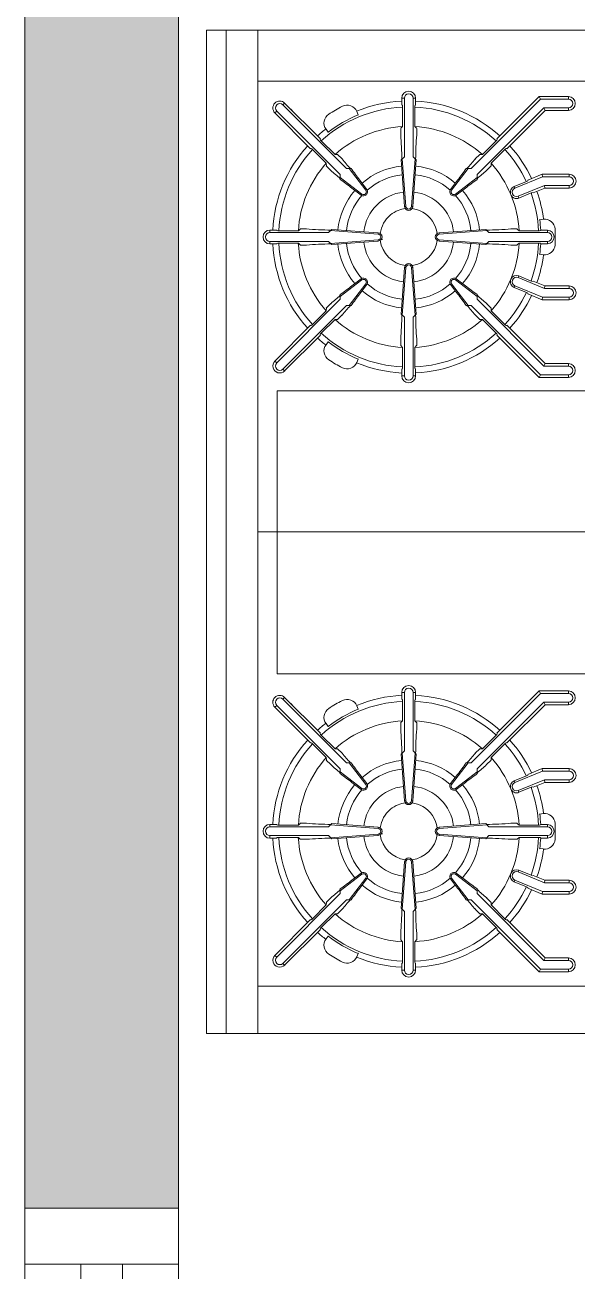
# Model space of a CAD drawing. Header units: inches. Extents: x -28708 to -16583, y 64755 to 66587.
# Drawn here: x -19911.96 to -19892.18, y 66122.48 to 66167.1 of the extents above; entities that cross this region are included whole.
import ezdxf

# ---------------------------------------------------------------- set-up
doc = ezdxf.new("R2010")
doc.units = ezdxf.units.IN
doc.header["$LTSCALE"] = 20
doc.header["$MEASUREMENT"] = 0
for name, pattern in [('Ceter', [20, 6, -3, 2, -3, 6]), ('HIDDEN', [0.375, 0.25, -0.125]), ('Solid', [0])]:
    doc.linetypes.add(name, pattern=pattern)
for name, color, linetype in [('ELEVATION LINES', 8, 'HIDDEN'), ('HATCH', 9, 'Continuous'), ('WALL', 5, 'Continuous'), ('WINDOW', 2, 'Continuous')]:
    doc.layers.add(name, color=color, linetype=linetype)
doc.layers.add('FIXTURES_ INTERIOR', color=1, linetype='Continuous', lineweight=5)
doc.layers.add('SPSHAPE_OUTLINE', color=7, linetype='Continuous', lineweight=0)

# ---------------------------------------------------------------- blocks, each defined once
blk = doc.blocks.new('A$C5BAE7CA6')
at = {"layer": 'WALL', "linetype": 'Continuous', "lineweight": 0}
blk.add_hatch(color=9, dxfattribs=at).paths.add_polyline_path([(0, 464.51), (5.5, 464.51), (5.5, 512.508), (0, 512.508)], flags=0)
at = {"layer": 'FIXTURES_ INTERIOR', "color": 9, "linetype": 'Solid'}
for p, q in [((6.5, 506.693), (33.762, 506.693)), ((6.5, 506.693), (6.5, 470.771)), ((7.212, 470.771), (7.212, 506.693)), ((8.341, 506.693), (8.341, 470.771)), ((31.133, 504.865), (8.341, 504.865)), ((13.499, 504.253), (13.591, 504.253)), ((13.499, 504.004), (13.499, 504.253)), ((13.591, 504.253), (13.591, 502.159)), ((13.995, 504.253), (13.903, 504.253)), ((13.903, 502.159), (13.903, 504.253)), ((13.995, 504.253), (13.995, 504.004)), ((18.464, 504.221), (15.979, 501.736)), ((16.909, 502.797), (18.426, 504.313)), ((18.426, 504.313), (18.464, 504.221)), ((18.426, 504.313), (19.466, 504.313)), ((18.464, 504.221), (19.466, 504.221)), ((19.466, 504.313), (19.466, 504.221)), ((8.953, 503.727), (9.018, 503.792)), ((10.234, 502.446), (8.953, 503.727)), ((9.018, 503.792), (11.294, 501.516)), ((9.304, 504.078), (9.239, 504.013)), ((11.515, 501.736), (9.239, 504.013)), ((9.304, 504.078), (10.585, 502.797)), ((11.936, 503.657), (11.887, 503.774)), ((13.52, 503.998), (13.513, 504.004)), ((13.525, 503.237), (13.525, 503.936)), ((13.969, 503.936), (13.969, 503.237)), ((13.981, 504.004), (13.975, 503.998)), ((16.2, 501.516), (18.593, 503.909)), ((18.631, 503.817), (17.26, 502.446)), ((19.466, 503.909), (18.593, 503.909)), ((18.631, 503.817), (18.593, 503.909)), ((19.466, 503.817), (18.631, 503.817)), ((19.466, 503.817), (19.466, 503.909)), ((11.936, 503.657), (11.945, 503.653)), ((10.788, 503.14), (10.866, 503.039)), ((10.864, 503.029), (10.866, 503.039)), ((13.46, 503.174), (13.46, 502.946)), ((13.467, 503.175), (13.525, 503.237)), ((13.969, 503.237), (14.027, 503.175)), ((14.035, 502.946), (14.035, 503.174)), ((10.253, 502.456), (10.244, 502.456)), ((10.795, 501.922), (10.301, 502.417)), ((10.575, 502.787), (10.575, 502.778)), ((10.614, 502.73), (11.108, 502.236)), ((16.386, 502.236), (16.88, 502.73)), ((17.194, 502.417), (16.699, 501.922)), ((16.92, 502.778), (16.919, 502.787)), ((17.251, 502.456), (17.242, 502.456)), ((11.108, 502.236), (11.194, 502.233)), ((11.361, 502.077), (11.2, 502.238)), ((13.591, 502.159), (13.474, 502.042)), ((13.602, 500.373), (13.474, 502.042)), ((13.517, 502.085), (13.648, 500.376)), ((13.847, 500.376), (13.977, 502.085)), ((13.893, 500.373), (14.02, 502.042)), ((14.02, 502.042), (13.903, 502.159)), ((16.295, 502.238), (16.134, 502.077)), ((16.3, 502.233), (16.386, 502.236)), ((10.793, 501.831), (10.954, 501.67)), ((10.798, 501.837), (10.795, 501.922)), ((11.294, 501.516), (11.294, 501.347)), ((11.684, 501.736), (11.515, 501.736)), ((12.209, 500.962), (11.62, 501.736)), ((15.874, 501.736), (15.285, 500.962)), ((15.979, 501.736), (15.811, 501.736)), ((16.2, 501.516), (16.2, 501.347)), ((16.54, 501.67), (16.701, 501.831)), ((16.699, 501.922), (16.697, 501.837)), ((18.526, 501.532), (18.013, 501.319)), ((18.526, 501.532), (18.544, 501.44)), ((19.493, 501.532), (18.526, 501.532)), ((19.493, 501.532), (19.493, 501.44)), ((11.294, 501.411), (12.069, 500.822)), ((12.246, 500.99), (11.997, 501.316)), ((15.497, 501.316), (15.249, 500.99)), ((15.425, 500.822), (16.2, 501.411)), ((17.961, 501.269), (17.525, 501.089)), ((17.525, 501.089), (17.55, 501.028)), ((18.544, 501.44), (17.55, 501.028)), ((17.67, 500.74), (18.607, 501.128)), ((18.019, 501.306), (18.015, 501.298)), ((19.493, 501.44), (18.544, 501.44)), ((18.607, 501.128), (19.493, 501.128)), ((18.625, 501.036), (18.607, 501.128)), ((19.493, 501.036), (19.493, 501.128)), ((19.723, 501.192), (19.725, 501.192)), ((11.715, 501.034), (12.041, 500.785)), ((12.069, 500.822), (12.041, 500.785)), ((12.209, 500.962), (12.246, 500.99)), ((15.285, 500.962), (15.249, 500.99)), ((15.425, 500.822), (15.453, 500.785)), ((15.453, 500.785), (15.779, 501.034)), ((17.695, 500.679), (17.67, 500.74)), ((17.695, 500.679), (18.13, 500.859)), ((18.19, 500.878), (18.198, 500.874)), ((18.203, 500.861), (18.625, 501.036)), ((18.625, 501.036), (19.493, 501.036)), ((13.648, 500.376), (13.602, 500.373)), ((13.847, 500.376), (13.893, 500.373)), ((18.432, 499.908), (18.44, 499.902)), ((18.566, 499.918), (18.44, 499.902)), ((8.778, 499.532), (8.778, 499.44)), ((8.778, 499.532), (9.027, 499.532)), ((10.872, 499.44), (8.778, 499.44)), ((9.027, 499.518), (9.033, 499.511)), ((9.095, 499.505), (9.794, 499.505)), ((9.794, 499.505), (9.856, 499.564)), ((10.085, 499.571), (9.857, 499.571)), ((10.989, 499.557), (10.872, 499.44)), ((12.655, 499.383), (10.946, 499.514)), ((12.658, 499.429), (10.989, 499.557)), ((12.655, 499.383), (12.658, 499.429)), ((14.836, 499.429), (16.505, 499.557)), ((14.839, 499.383), (14.836, 499.429)), ((16.548, 499.514), (14.839, 499.383)), ((16.622, 499.44), (16.505, 499.557)), ((18.716, 499.44), (16.622, 499.44)), ((17.637, 499.571), (17.41, 499.571)), ((17.638, 499.564), (17.7, 499.505)), ((17.7, 499.505), (18.4, 499.505)), ((18.461, 499.511), (18.475, 499.525)), ((18.475, 499.525), (18.716, 499.525)), ((18.716, 499.525), (18.716, 499.44)), ((8.778, 499.128), (10.872, 499.128)), ((8.778, 499.036), (8.778, 499.128)), ((9.027, 499.036), (8.778, 499.036)), ((9.033, 499.056), (9.027, 499.05)), ((9.794, 499.062), (9.095, 499.062)), ((9.856, 499.004), (9.794, 499.062)), ((9.857, 498.996), (10.085, 498.996)), ((10.872, 499.128), (10.989, 499.011)), ((10.946, 499.054), (12.655, 499.184)), ((12.658, 499.138), (10.989, 499.011)), ((12.655, 499.184), (12.658, 499.138)), ((14.839, 499.184), (14.836, 499.138)), ((14.836, 499.138), (16.505, 499.011)), ((14.839, 499.184), (16.548, 499.054)), ((16.622, 499.128), (16.505, 499.011)), ((16.622, 499.128), (18.716, 499.128)), ((17.41, 498.996), (17.637, 498.996)), ((17.7, 499.062), (17.638, 499.004)), ((18.4, 499.062), (17.7, 499.062)), ((18.475, 499.042), (18.461, 499.056)), ((18.716, 499.042), (18.475, 499.042)), ((18.716, 499.042), (18.716, 499.128)), ((18.44, 498.666), (18.432, 498.66)), ((18.44, 498.666), (18.566, 498.649)), ((13.602, 498.195), (13.474, 496.526)), ((13.648, 498.191), (13.517, 496.483)), ((13.648, 498.191), (13.602, 498.195)), ((13.847, 498.191), (13.893, 498.195)), ((13.977, 496.483), (13.847, 498.191)), ((14.02, 496.526), (13.893, 498.195)), ((12.069, 497.746), (11.294, 497.156)), ((11.62, 496.831), (12.209, 497.606)), ((12.041, 497.782), (11.715, 497.534)), ((11.997, 497.252), (12.246, 497.578)), ((12.069, 497.746), (12.041, 497.782)), ((12.209, 497.606), (12.246, 497.578)), ((15.285, 497.606), (15.249, 497.578)), ((15.249, 497.578), (15.497, 497.252)), ((15.285, 497.606), (15.874, 496.831)), ((15.425, 497.746), (15.453, 497.782)), ((16.2, 497.156), (15.425, 497.746)), ((15.779, 497.534), (15.453, 497.782)), ((17.525, 497.479), (17.55, 497.539)), ((17.961, 497.299), (17.525, 497.479)), ((18.544, 497.128), (17.55, 497.539)), ((17.695, 497.889), (17.67, 497.828)), ((17.67, 497.828), (18.607, 497.44)), ((17.695, 497.889), (18.13, 497.708)), ((18.19, 497.69), (18.198, 497.694)), ((18.203, 497.707), (18.625, 497.532)), ((18.625, 497.532), (18.607, 497.44)), ((18.625, 497.532), (19.493, 497.532)), ((19.493, 497.532), (19.493, 497.44)), ((11.294, 497.052), (9.018, 494.776)), ((11.294, 497.22), (11.294, 497.052)), ((16.2, 497.052), (16.2, 497.22)), ((18.593, 494.659), (16.2, 497.052)), ((18.526, 497.036), (18.013, 497.248)), ((18.019, 497.261), (18.015, 497.27)), ((18.526, 497.036), (18.544, 497.128)), ((19.493, 497.036), (18.526, 497.036)), ((19.493, 497.128), (18.544, 497.128)), ((18.607, 497.44), (19.493, 497.44)), ((19.493, 497.036), (19.493, 497.128)), ((9.239, 494.555), (11.515, 496.831)), ((10.795, 496.645), (10.301, 496.151)), ((10.954, 496.897), (10.793, 496.736)), ((10.795, 496.645), (10.798, 496.73)), ((11.515, 496.831), (11.684, 496.831)), ((15.979, 496.831), (15.811, 496.831)), ((15.979, 496.831), (18.464, 494.347)), ((16.701, 496.736), (16.54, 496.897)), ((16.697, 496.73), (16.699, 496.645)), ((17.194, 496.151), (16.699, 496.645)), ((10.614, 495.837), (11.108, 496.332)), ((11.194, 496.334), (11.108, 496.332)), ((11.2, 496.33), (11.361, 496.491)), ((13.474, 496.526), (13.591, 496.409)), ((13.591, 496.409), (13.591, 494.315)), ((13.903, 496.409), (14.02, 496.526)), ((13.903, 494.315), (13.903, 496.409)), ((16.134, 496.491), (16.295, 496.33)), ((16.386, 496.332), (16.3, 496.334)), ((16.386, 496.332), (16.88, 495.837)), ((10.234, 496.121), (8.953, 494.841)), ((9.304, 494.49), (10.585, 495.771)), ((10.253, 496.111), (10.244, 496.112)), ((10.575, 495.78), (10.575, 495.789)), ((16.909, 495.771), (18.426, 494.255)), ((16.92, 495.789), (16.919, 495.78)), ((17.251, 496.112), (17.242, 496.111)), ((18.631, 494.751), (17.26, 496.121)), ((10.866, 495.528), (10.788, 495.428)), ((10.866, 495.528), (10.864, 495.539)), ((13.46, 495.621), (13.46, 495.394)), ((13.525, 495.331), (13.467, 495.393)), ((13.525, 494.631), (13.525, 495.331)), ((14.027, 495.393), (13.969, 495.331)), ((13.969, 495.331), (13.969, 494.631)), ((14.035, 495.394), (14.035, 495.621)), ((8.953, 494.841), (9.018, 494.776)), ((11.887, 494.793), (11.936, 494.911)), ((11.945, 494.914), (11.936, 494.911)), ((9.304, 494.49), (9.239, 494.555)), ((13.499, 494.315), (13.499, 494.564)), ((13.513, 494.563), (13.52, 494.569)), ((13.975, 494.569), (13.981, 494.563)), ((13.995, 494.564), (13.995, 494.315)), ((18.631, 494.751), (18.593, 494.659)), ((19.466, 494.659), (18.593, 494.659)), ((19.466, 494.751), (18.631, 494.751)), ((19.466, 494.751), (19.466, 494.659)), ((13.499, 494.315), (13.591, 494.315)), ((13.995, 494.315), (13.903, 494.315)), ((18.426, 494.255), (18.464, 494.347)), ((18.426, 494.255), (19.466, 494.255)), ((18.464, 494.347), (19.466, 494.347)), ((19.466, 494.255), (19.466, 494.347)), ((9.032, 493.772), (9.032, 483.639)), ((31.354, 493.772), (9.032, 493.772)), ((9.032, 483.639), (31.354, 483.639)), ((9.304, 482.8), (9.239, 482.735)), ((9.304, 482.8), (10.585, 481.519)), ((13.499, 482.975), (13.591, 482.975)), ((13.499, 482.726), (13.499, 482.975)), ((13.591, 482.975), (13.591, 480.881)), ((13.995, 482.975), (13.903, 482.975)), ((13.903, 480.881), (13.903, 482.975)), ((13.995, 482.975), (13.995, 482.726)), ((18.464, 482.943), (15.979, 480.458)), ((16.909, 481.519), (18.426, 483.035)), ((18.426, 483.035), (18.464, 482.943)), ((18.426, 483.035), (19.466, 483.035)), ((18.464, 482.943), (19.466, 482.943)), ((19.466, 483.035), (19.466, 482.943)), ((8.953, 482.449), (9.018, 482.514)), ((10.234, 481.168), (8.953, 482.449)), ((9.018, 482.514), (11.294, 480.238)), ((11.515, 480.458), (9.239, 482.735)), ((11.936, 482.379), (11.887, 482.497)), ((11.936, 482.379), (11.945, 482.375)), ((13.52, 482.72), (13.513, 482.726)), ((13.525, 481.959), (13.525, 482.658)), ((13.969, 482.658), (13.969, 481.959)), ((13.981, 482.726), (13.975, 482.72)), ((16.2, 480.238), (18.593, 482.631)), ((18.631, 482.539), (17.26, 481.168)), ((19.466, 482.631), (18.593, 482.631)), ((18.631, 482.539), (18.593, 482.631)), ((19.466, 482.539), (18.631, 482.539)), ((19.466, 482.539), (19.466, 482.631)), ((10.788, 481.862), (10.866, 481.761)), ((13.46, 481.896), (13.46, 481.669)), ((13.467, 481.897), (13.525, 481.959)), ((13.969, 481.959), (14.027, 481.897)), ((14.035, 481.669), (14.035, 481.896)), ((10.575, 481.509), (10.575, 481.5)), ((10.614, 481.452), (11.108, 480.958)), ((10.864, 481.751), (10.866, 481.761)), ((16.386, 480.958), (16.88, 481.452)), ((16.92, 481.5), (16.919, 481.509)), ((10.253, 481.178), (10.244, 481.178)), ((10.795, 480.645), (10.301, 481.139)), ((17.194, 481.139), (16.699, 480.645)), ((17.251, 481.178), (17.242, 481.178)), ((10.793, 480.553), (10.954, 480.393)), ((10.798, 480.559), (10.795, 480.645)), ((11.108, 480.958), (11.194, 480.955)), ((11.361, 480.799), (11.2, 480.96)), ((13.591, 480.881), (13.474, 480.764)), ((13.602, 479.095), (13.474, 480.764)), ((13.517, 480.807), (13.648, 479.098)), ((13.847, 479.098), (13.977, 480.807)), ((13.893, 479.095), (14.02, 480.764)), ((14.02, 480.764), (13.903, 480.881)), ((16.295, 480.96), (16.134, 480.799)), ((16.3, 480.955), (16.386, 480.958)), ((16.54, 480.393), (16.701, 480.553)), ((16.699, 480.645), (16.697, 480.559)), ((11.294, 480.238), (11.294, 480.069)), ((11.294, 480.133), (12.069, 479.544)), ((11.684, 480.458), (11.515, 480.458)), ((12.209, 479.684), (11.62, 480.458)), ((15.874, 480.458), (15.285, 479.684)), ((15.425, 479.544), (16.2, 480.133)), ((15.979, 480.458), (15.811, 480.458)), ((16.2, 480.238), (16.2, 480.069)), ((18.544, 480.162), (17.55, 479.75)), ((18.526, 480.254), (18.013, 480.041)), ((18.526, 480.254), (18.544, 480.162)), ((19.493, 480.254), (18.526, 480.254)), ((19.493, 480.162), (18.544, 480.162)), ((19.493, 480.254), (19.493, 480.162)), ((11.715, 479.756), (12.041, 479.507)), ((12.246, 479.712), (11.997, 480.038)), ((12.209, 479.684), (12.246, 479.712)), ((15.497, 480.038), (15.249, 479.712)), ((15.285, 479.684), (15.249, 479.712)), ((15.453, 479.507), (15.779, 479.756)), ((17.961, 479.991), (17.525, 479.811)), ((17.525, 479.811), (17.55, 479.75)), ((17.67, 479.462), (18.607, 479.85)), ((18.019, 480.029), (18.015, 480.02)), ((18.203, 479.583), (18.625, 479.758)), ((18.607, 479.85), (19.493, 479.85)), ((18.625, 479.758), (18.607, 479.85)), ((18.625, 479.758), (19.493, 479.758)), ((19.493, 479.758), (19.493, 479.85)), ((19.723, 479.914), (19.725, 479.914)), ((12.069, 479.544), (12.041, 479.507)), ((15.425, 479.544), (15.453, 479.507)), ((17.695, 479.401), (17.67, 479.462)), ((17.695, 479.401), (18.13, 479.582)), ((18.19, 479.6), (18.198, 479.596)), ((13.648, 479.098), (13.602, 479.095)), ((13.847, 479.098), (13.893, 479.095)), ((10.085, 478.293), (9.857, 478.293)), ((17.637, 478.293), (17.41, 478.293)), ((18.432, 478.63), (18.44, 478.624)), ((18.566, 478.64), (18.44, 478.624)), ((8.778, 478.254), (8.778, 478.162)), ((8.778, 478.254), (9.027, 478.254)), ((10.872, 478.162), (8.778, 478.162)), ((8.778, 477.85), (10.872, 477.85)), ((8.778, 477.758), (8.778, 477.85)), ((9.027, 478.24), (9.033, 478.234)), ((9.095, 478.228), (9.794, 478.228)), ((9.794, 478.228), (9.856, 478.286)), ((10.989, 478.279), (10.872, 478.162)), ((10.872, 477.85), (10.989, 477.733)), ((12.655, 478.106), (10.946, 478.236)), ((10.946, 477.776), (12.655, 477.906)), ((12.658, 478.151), (10.989, 478.279)), ((12.658, 477.861), (10.989, 477.733)), ((12.655, 478.106), (12.658, 478.151)), ((12.655, 477.906), (12.658, 477.861)), ((14.836, 478.151), (16.505, 478.279)), ((14.839, 478.106), (14.836, 478.151)), ((14.839, 477.906), (14.836, 477.861)), ((14.836, 477.861), (16.505, 477.733)), ((16.548, 478.236), (14.839, 478.106)), ((14.839, 477.906), (16.548, 477.776)), ((16.622, 478.162), (16.505, 478.279)), ((16.622, 477.85), (16.505, 477.733)), ((18.716, 478.162), (16.622, 478.162)), ((16.622, 477.85), (18.716, 477.85)), ((17.638, 478.286), (17.7, 478.228)), ((17.7, 478.228), (18.4, 478.228)), ((18.461, 478.234), (18.475, 478.247)), ((18.475, 478.247), (18.716, 478.247)), ((18.716, 478.247), (18.716, 478.162)), ((18.716, 477.765), (18.716, 477.85)), ((9.027, 477.758), (8.778, 477.758)), ((9.033, 477.778), (9.027, 477.772)), ((9.794, 477.784), (9.095, 477.784)), ((9.856, 477.726), (9.794, 477.784)), ((9.857, 477.719), (10.085, 477.719)), ((17.41, 477.719), (17.637, 477.719)), ((17.7, 477.784), (17.638, 477.726)), ((18.4, 477.784), (17.7, 477.784)), ((18.475, 477.765), (18.461, 477.778)), ((18.716, 477.765), (18.475, 477.765)), ((18.44, 477.388), (18.432, 477.382)), ((18.44, 477.388), (18.566, 477.372)), ((12.041, 476.505), (11.715, 476.256)), ((12.069, 476.468), (12.041, 476.505)), ((13.602, 476.917), (13.474, 475.248)), ((13.648, 476.913), (13.517, 475.205)), ((13.648, 476.913), (13.602, 476.917)), ((13.847, 476.913), (13.893, 476.917)), ((13.977, 475.205), (13.847, 476.913)), ((14.02, 475.248), (13.893, 476.917)), ((15.425, 476.468), (15.453, 476.505)), ((15.779, 476.256), (15.453, 476.505)), ((17.695, 476.611), (17.67, 476.55)), ((17.67, 476.55), (18.607, 476.162)), ((17.695, 476.611), (18.13, 476.43)), ((12.069, 476.468), (11.294, 475.879)), ((11.62, 475.553), (12.209, 476.328)), ((11.997, 475.974), (12.246, 476.3)), ((12.209, 476.328), (12.246, 476.3)), ((15.285, 476.328), (15.249, 476.3)), ((15.249, 476.3), (15.497, 475.974)), ((15.285, 476.328), (15.874, 475.553)), ((16.2, 475.879), (15.425, 476.468)), ((17.525, 476.201), (17.55, 476.262)), ((17.961, 476.021), (17.525, 476.201)), ((18.544, 475.85), (17.55, 476.262)), ((18.19, 476.412), (18.198, 476.416)), ((18.203, 476.429), (18.625, 476.254)), ((18.625, 476.254), (18.607, 476.162)), ((18.607, 476.162), (19.493, 476.162)), ((18.625, 476.254), (19.493, 476.254)), ((19.493, 476.254), (19.493, 476.162)), ((11.294, 475.774), (9.018, 473.498)), ((10.954, 475.619), (10.793, 475.458)), ((11.294, 475.943), (11.294, 475.774)), ((16.2, 475.774), (16.2, 475.943)), ((18.593, 473.381), (16.2, 475.774)), ((16.701, 475.458), (16.54, 475.619)), ((18.526, 475.758), (18.013, 475.971)), ((18.019, 475.983), (18.015, 475.992)), ((18.526, 475.758), (18.544, 475.85)), ((19.493, 475.758), (18.526, 475.758)), ((19.493, 475.85), (18.544, 475.85)), ((19.493, 475.758), (19.493, 475.85)), ((9.239, 473.277), (11.515, 475.553)), ((10.795, 475.367), (10.301, 474.873)), ((10.795, 475.367), (10.798, 475.453)), ((11.2, 475.052), (11.361, 475.213)), ((11.515, 475.553), (11.684, 475.553)), ((13.474, 475.248), (13.591, 475.131)), ((13.903, 475.131), (14.02, 475.248)), ((15.979, 475.553), (15.811, 475.553)), ((15.979, 475.553), (18.464, 473.069)), ((16.134, 475.213), (16.295, 475.052)), ((16.697, 475.453), (16.699, 475.367)), ((17.194, 474.873), (16.699, 475.367)), ((10.234, 474.844), (8.953, 473.563)), ((10.253, 474.833), (10.244, 474.834)), ((10.614, 474.56), (11.108, 475.054)), ((11.194, 475.056), (11.108, 475.054)), ((13.591, 475.131), (13.591, 473.037)), ((13.903, 473.037), (13.903, 475.131)), ((16.386, 475.054), (16.3, 475.056)), ((16.386, 475.054), (16.88, 474.56)), ((17.251, 474.834), (17.242, 474.833)), ((18.631, 473.473), (17.26, 474.844)), ((9.304, 473.212), (10.585, 474.493)), ((10.575, 474.503), (10.575, 474.512)), ((13.46, 474.343), (13.46, 474.116)), ((14.035, 474.116), (14.035, 474.343)), ((16.909, 474.493), (18.426, 472.977)), ((16.92, 474.512), (16.919, 474.503)), ((10.866, 474.251), (10.788, 474.15)), ((10.866, 474.251), (10.864, 474.261)), ((13.525, 474.053), (13.467, 474.115)), ((13.525, 473.354), (13.525, 474.053)), ((14.027, 474.115), (13.969, 474.053)), ((13.969, 474.053), (13.969, 473.354)), ((8.953, 473.563), (9.018, 473.498)), ((11.887, 473.515), (11.936, 473.633)), ((11.945, 473.637), (11.936, 473.633)), ((18.631, 473.473), (18.593, 473.381)), ((19.466, 473.473), (18.631, 473.473)), ((19.466, 473.473), (19.466, 473.381)), ((9.304, 473.212), (9.239, 473.277)), ((13.499, 473.037), (13.499, 473.286)), ((13.499, 473.037), (13.591, 473.037)), ((13.513, 473.286), (13.52, 473.292)), ((13.995, 473.037), (13.903, 473.037)), ((13.975, 473.292), (13.981, 473.286)), ((13.995, 473.286), (13.995, 473.037)), ((18.426, 472.977), (18.464, 473.069)), ((18.426, 472.977), (19.466, 472.977)), ((18.464, 473.069), (19.466, 473.069)), ((19.466, 473.381), (18.593, 473.381)), ((19.466, 472.977), (19.466, 473.069)), ((8.341, 472.459), (31.133, 472.459)), ((6.5, 470.771), (31.133, 470.771))]:
    blk.add_line(p, q, dxfattribs=at)
for centre, radius, start, end in [((13.747, 504.253), 0.248, 0, 180), ((13.747, 504.253), 0.156, 0, 180), ((19.466, 504.065), 0.248, 270, 90), ((19.466, 504.065), 0.156, 270, 90), ((9.129, 503.902), 0.248, 45, 225), ((9.129, 503.902), 0.156, 45, 225), ((9.366, 503.653), 0.259, 37.9706, 52.1059), ((13.749, 499.28), 4.661, 92.7475, 132.2592), ((13.832, 499.134), 5.422, 117, 122.9804), ((11.541, 503.631), 0.375, 22.4926, 116.9181), ((13.75, 499.271), 4.887, 92.9437, 112.4812), ((13.403, 503.958), 0.125, 349.8873, 18.7566), ((14.251, 503.943), 0.282, 168.6803, 181.3497), ((13.746, 499.28), 4.661, 47.743, 87.2556), ((13.747, 499.283), 4.875, 47.9171, 87.081), ((18.129, 503.653), 0.259, 127.9371, 142.0629), ((9.378, 503.665), 0.259, 217.8941, 232.0294), ((11.087, 503.368), 0.375, 123.1592, 217.4106), ((13.77, 499.244), 4.779, 112.5722, 127.4287), ((18.137, 503.645), 0.23, 307.0416, 322.9584), ((13.724, 499.311), 4.839, 127.4718, 132.0942), ((13.748, 499.282), 3.961, 93.2227, 131.7846), ((2.548, 502.033), 10.951, 0.1777, 4.7873), ((13.746, 499.282), 3.961, 48.2154, 86.7773), ((24.947, 502.029), 10.951, 175.1975, 179.8069), ((13.748, 499.283), 4.876, 137.9167, 177.0784), ((13.751, 499.282), 4.661, 137.7408, 177.2525), ((10.193, 502.339), 0.133, 35.8329, 61.9213), ((10.784, 502.914), 0.25, 212.8469, 227.2301), ((16.806, 502.835), 0.129, 305.1807, 333.6312), ((17.423, 502.192), 0.321, 124.6285, 135.6214), ((13.748, 499.284), 4.657, 25.2313, 42.278), ((13.744, 499.281), 4.88, 25.4292, 42.0813), ((17.119, 506.85), 7.48, 219.6572, 223.1351), ((9.45, 507.666), 8.713, 317.115, 320.0985), ((13.749, 499.283), 3.961, 138.2154, 176.7773), ((4.232, 493.694), 10.431, 47.3889, 49.8779), ((34.256, 518.249), 27.968, 216.1873, 217.2622), ((13.747, 499.285), 2.549, 95.7508, 130.9174), ((13.749, 499.281), 2.243, 95.9827, 131.4863), ((13.746, 499.281), 2.243, 48.5137, 84.0173), ((13.746, 499.28), 2.554, 49.1251, 84.2169), ((-3.025, 515.462), 23.307, 322.6303, 323.9201), ((21.669, 495.507), 8.018, 129.7698, 133.0066), ((13.756, 499.289), 3.95, 22.4815, 41.8182), ((19.493, 501.284), 0.248, 270, 90), ((-5.218, 478.775), 27.968, 52.7378, 53.8127), ((36.885, 473.198), 34.933, 126.3107, 127.1709), ((17.61, 500.884), 0.222, 112.4977, 202.4977), ((17.931, 501.397), 0.132, 283.1792, 311.2867), ((19.493, 501.284), 0.156, 270, 90), ((13.751, 499.282), 2.554, 139.1209, 174.2114), ((13.75, 499.282), 2.243, 138.5137, 174.0173), ((12.13, 500.901), 0.146, 232.6082, 37.3918), ((12.13, 500.901), 0.1, 232.5946, 37.5171), ((13.748, 499.283), 1.618, 96.575, 173.4164), ((13.747, 499.283), 1.618, 6.5836, 83.425), ((15.365, 500.901), 0.146, 142.879, 307.2379), ((15.365, 500.901), 0.0999, 142.5946, 307.3789), ((13.749, 499.285), 2.238, 5.9394, 41.5273), ((13.749, 499.284), 2.548, 5.753, 40.9278), ((17.61, 500.884), 0.222, 202.3801, 292.4632), ((13.739, 499.282), 3.968, 3.2352, 22.4857), ((17.61, 500.884), 0.156, 112.4391, 292.4391), ((18.25, 500.584), 0.3, 102.167, 113.5379), ((13.747, 499.284), 4.657, 2.7226, 19.7677), ((13.742, 499.282), 4.88, 7.5063, 19.5806), ((13.753, 499.273), 1.036, 111.7332, 129.41), ((13.757, 499.249), 1.059, 97.0045, 111.4159), ((13.747, 500.384), 0.146, 184.3542, 355.6458), ((13.747, 500.384), 0.0999, 184.3771, 355.6229), ((13.746, 499.279), 1.029, 60.6445, 83.2405), ((13.747, 499.283), 1.024, 6.7356, 60.583), ((13.749, 499.283), 1.026, 129.5804, 173.238), ((13.941, 499.3), 4.54, 2.8429, 7.6158), ((18.615, 499.546), 0.375, 3.0859, 97.54), ((8.778, 499.284), 0.248, 90, 270), ((8.778, 499.284), 0.156, 90, 270), ((9.09, 499.813), 0.307, 258.6901, 270.8257), ((10.995, 510.427), 10.895, 265.1559, 269.8408), ((12.647, 499.284), 0.0999, 274.3771, 85.6229), ((12.647, 499.284), 0.146, 274.3542, 85.6458), ((12.802, 499.278), 0.0748, 90.1885, 108.7923), ((14.847, 499.284), 0.146, 94.3542, 265.6458), ((14.847, 499.284), 0.0999, 94.3771, 265.6229), ((16.499, 510.427), 10.895, 270.1592, 274.8441), ((18.421, 499.636), 0.132, 260.678, 289.5821), ((18.716, 499.284), 0.241, 270, 90), ((18.716, 499.284), 0.156, 270, 90), ((13.749, 499.284), 5.248, 356.9118, 3.0909), ((13.748, 499.284), 4.876, 182.9187, 222.0811), ((9.074, 498.932), 0.132, 80.7833, 109.6825), ((13.751, 499.285), 4.661, 182.7444, 222.257), ((13.749, 499.285), 3.962, 183.2187, 221.7798), ((11.037, 487.271), 11.764, 90.3511, 94.6731), ((13.751, 499.285), 2.553, 185.7848, 220.8816), ((13.75, 499.285), 2.243, 185.9827, 221.4863), ((13.747, 499.283), 1.617, 186.5433, 263.3594), ((13.747, 499.284), 1.024, 186.6946, 263.2765), ((12.801, 499.267), 0.0714, 243.0807, 271.7837), ((13.747, 499.284), 1.024, 276.7356, 353.2781), ((13.747, 499.284), 1.617, 276.552, 353.4394), ((13.749, 499.283), 2.238, 318.4727, 354.0606), ((13.748, 499.283), 2.549, 319.0831, 354.2542), ((16.487, 487.955), 11.08, 85.1949, 89.7773), ((13.739, 499.286), 3.968, 337.5176, 356.7683), ((13.726, 499.288), 4.679, 340.272, 357.236), ((18.404, 498.753), 0.31, 78.7705, 90.8653), ((13.941, 499.268), 4.54, 352.3842, 357.1571), ((18.615, 499.021), 0.375, 262.46, 356.8786), ((13.742, 499.285), 4.88, 340.4194, 352.4937), ((13.747, 498.184), 0.146, 4.3542, 175.6458), ((13.747, 498.184), 0.0999, 4.5177, 175.7636), ((-5.212, 519.771), 27.947, 306.2034, 307.2786), ((12.13, 497.666), 0.146, 322.8206, 127.198), ((12.13, 497.666), 0.1, 322.5089, 127.3199), ((13.746, 499.282), 2.238, 228.4727, 264.0606), ((13.748, 499.282), 2.238, 275.9394, 311.5273), ((15.365, 497.666), 0.146, 53.0914, 217.0439), ((15.365, 497.666), 0.0999, 52.9044, 217.0956), ((32.713, 519.792), 27.968, 232.7371, 233.812), ((13.756, 499.279), 3.95, 318.1845, 337.5218), ((17.61, 497.683), 0.221, 157.4193, 247.4536), ((17.61, 497.684), 0.222, 67.5023, 157.5023), ((17.61, 497.684), 0.156, 67.4774, 247.4774), ((18.198, 497.816), 0.127, 237.6899, 261.3379), ((19.493, 497.284), 0.248, 270, 90), ((6.204, 502.63), 7.446, 309.6458, 313.1318), ((39.86, 476.137), 34.959, 142.8453, 143.7052), ((13.747, 499.283), 2.549, 229.0789, 264.2487), ((13.748, 499.282), 2.548, 275.753, 310.9278), ((-6.761, 480.318), 27.968, 36.188, 37.2629), ((22.633, 504.154), 9.475, 227.2416, 229.9807), ((13.767, 499.271), 4.635, 317.6811, 334.8091), ((13.782, 499.261), 4.834, 317.8411, 334.652), ((17.856, 497.028), 0.29, 56.4042, 68.8928), ((19.493, 497.284), 0.156, 270, 90), ((19.351, 489.749), 10.455, 137.3626, 139.8488), ((10.376, 491.717), 7.48, 39.6572, 43.1351), ((10.123, 496.314), 0.241, 302.8127, 317.486), ((13.746, 499.281), 3.957, 228.1913, 266.7986), ((2.548, 496.541), 10.951, 355.1808, 359.7902), ((13.747, 499.286), 3.961, 273.2118, 311.7745), ((25.259, 496.549), 11.263, 180.2416, 184.723), ((17.302, 496.229), 0.133, 215.747, 241.8714), ((10.695, 495.726), 0.137, 126.1104, 152.7004), ((13.747, 499.283), 4.657, 227.7218, 267.2712), ((13.747, 499.283), 4.657, 272.7257, 312.2759), ((16.682, 495.63), 0.286, 33.7857, 46.3581), ((13.93, 499.504), 5.161, 228.0493, 232.3833), ((11.087, 495.199), 0.375, 142.5596, 236.8203), ((13.756, 499.298), 4.75, 232.5246, 247.4721), ((13.749, 499.281), 4.872, 272.8952, 312.0928), ((9.129, 494.665), 0.248, 135.0402, 315.0402), ((13.745, 499.281), 5.247, 236.9196, 243.0997), ((18.116, 494.902), 0.259, 37.9706, 52.1059), ((9.129, 494.665), 0.156, 135.0639, 315.0639), ((11.541, 494.937), 0.375, 243.0819, 337.5074), ((13.746, 499.279), 4.871, 247.4837, 267.0896), ((13.244, 494.625), 0.282, 348.6803, 1.3497), ((14.1, 494.61), 0.133, 170.7466, 197.7649), ((18.129, 494.915), 0.259, 217.8941, 232.0294), ((19.466, 494.503), 0.248, 270, 90), ((19.466, 494.503), 0.156, 270, 90), ((13.747, 494.315), 0.248, 180, 0), ((13.747, 494.315), 0.156, 180, 0), ((13.747, 482.975), 0.248, 0, 180), ((9.129, 482.624), 0.248, 45, 225), ((9.129, 482.624), 0.156, 45, 225), ((13.75, 477.994), 4.887, 92.9437, 112.4812), ((13.747, 482.975), 0.156, 0, 180), ((13.747, 478.005), 4.875, 47.9171, 87.081), ((19.466, 482.787), 0.248, 270, 90), ((19.466, 482.787), 0.156, 270, 90), ((9.366, 482.375), 0.259, 37.9706, 52.1059), ((13.749, 478.003), 4.661, 92.7475, 132.2592), ((11.087, 482.09), 0.375, 123.1592, 217.4106), ((13.77, 477.966), 4.779, 112.5722, 127.4287), ((13.832, 477.857), 5.422, 117, 122.9804), ((11.541, 482.353), 0.375, 22.4926, 116.9181), ((13.403, 482.68), 0.125, 349.8873, 18.7566), ((14.251, 482.665), 0.282, 168.6803, 181.3497), ((13.746, 478.003), 4.661, 47.743, 87.2556), ((18.129, 482.375), 0.259, 127.9371, 142.0629), ((9.378, 482.387), 0.259, 217.8941, 232.0294), ((13.724, 478.033), 4.839, 127.4718, 132.0942), ((13.748, 478.004), 3.961, 93.2227, 131.7846), ((13.746, 478.004), 3.961, 48.2154, 86.7773), ((18.137, 482.367), 0.23, 307.0416, 322.9584), ((10.784, 481.636), 0.25, 212.8469, 227.2301), ((2.548, 480.755), 10.951, 0.1777, 4.7873), ((24.947, 480.752), 10.951, 175.1975, 179.8069), ((16.806, 481.557), 0.129, 305.1807, 333.6312), ((13.748, 478.005), 4.876, 137.9167, 177.0784), ((13.751, 478.004), 4.661, 137.7408, 177.2525), ((10.193, 481.061), 0.133, 35.8329, 61.9213), ((17.423, 480.914), 0.321, 124.6285, 135.6214), ((13.748, 478.006), 4.657, 25.2313, 42.278), ((13.744, 478.003), 4.88, 25.4292, 42.0813), ((13.749, 478.005), 3.961, 138.2154, 176.7773), ((17.119, 485.573), 7.48, 219.6572, 223.1351), ((13.747, 478.007), 2.549, 95.7508, 130.9174), ((13.746, 478.002), 2.554, 49.1251, 84.2169), ((9.45, 486.388), 8.713, 317.115, 320.0985), ((13.756, 478.011), 3.95, 22.4815, 41.8182), ((4.232, 472.416), 10.431, 47.3889, 49.8779), ((34.256, 496.972), 27.968, 216.1873, 217.2622), ((13.749, 478.003), 2.243, 95.9827, 131.4863), ((13.746, 478.003), 2.243, 48.5137, 84.0173), ((-3.025, 494.184), 23.307, 322.6303, 323.9201), ((21.669, 474.229), 8.018, 129.7698, 133.0066), ((19.493, 480.006), 0.248, 270, 90), ((19.493, 480.006), 0.156, 270, 90), ((13.751, 478.004), 2.554, 139.1209, 174.2114), ((-5.218, 457.497), 27.968, 52.7378, 53.8127), ((12.13, 479.623), 0.146, 232.6082, 37.3918), ((12.13, 479.623), 0.1, 232.5946, 37.5171), ((15.365, 479.623), 0.146, 142.879, 307.2379), ((15.365, 479.623), 0.0999, 142.5946, 307.3789), ((13.749, 478.006), 2.548, 5.753, 40.9278), ((36.885, 451.92), 34.933, 126.3107, 127.1709), ((17.61, 479.606), 0.222, 112.4977, 202.4977), ((17.61, 479.606), 0.156, 112.4391, 292.4391), ((17.931, 480.119), 0.132, 283.1792, 311.2867), ((13.742, 478.005), 4.88, 7.5063, 19.5806), ((13.75, 478.005), 2.243, 138.5137, 174.0173), ((13.748, 478.005), 1.618, 96.575, 173.4164), ((13.747, 478.005), 1.618, 6.5836, 83.425), ((13.749, 478.007), 2.238, 5.9394, 41.5273), ((17.61, 479.606), 0.222, 202.3801, 292.4632), ((13.739, 478.004), 3.968, 3.2352, 22.4857), ((18.25, 479.306), 0.3, 102.167, 113.5379), ((13.747, 478.006), 4.657, 2.7226, 19.7677), ((13.749, 478.005), 1.026, 129.5804, 173.238), ((13.753, 477.995), 1.036, 111.7332, 129.41), ((13.757, 477.971), 1.059, 97.0045, 111.4159), ((13.747, 479.106), 0.146, 184.3542, 355.6458), ((13.747, 479.106), 0.0999, 184.3771, 355.6229), ((13.746, 478.001), 1.029, 60.6445, 83.2405), ((13.747, 478.005), 1.024, 6.7356, 60.583), ((10.995, 489.149), 10.895, 265.1559, 269.8408), ((16.499, 489.149), 10.895, 270.1592, 274.8441), ((13.941, 478.022), 4.54, 2.8429, 7.6158), ((18.615, 478.269), 0.375, 3.0859, 97.54), ((8.778, 478.006), 0.248, 90, 270), ((8.778, 478.006), 0.156, 90, 270), ((9.09, 478.535), 0.307, 258.6901, 270.8257), ((12.647, 478.006), 0.0999, 274.3771, 85.6229), ((12.647, 478.006), 0.146, 274.3542, 85.6458), ((13.747, 478.006), 1.024, 186.6946, 263.2765), ((12.801, 477.989), 0.0714, 243.0807, 271.7837), ((12.802, 478), 0.0748, 90.1885, 108.7923), ((13.747, 478.006), 1.024, 276.7356, 353.2781), ((14.847, 478.006), 0.146, 94.3542, 265.6458), ((14.847, 478.006), 0.0999, 94.3771, 265.6229), ((18.421, 478.358), 0.132, 260.678, 289.5821), ((18.716, 478.006), 0.241, 270, 90), ((18.716, 478.006), 0.156, 270, 90), ((13.749, 478.006), 5.248, 356.9118, 3.0909), ((13.748, 478.006), 4.876, 182.9187, 222.0811), ((9.074, 477.654), 0.132, 80.7833, 109.6825), ((13.751, 478.007), 4.661, 182.7444, 222.257), ((13.749, 478.007), 3.962, 183.2187, 221.7798), ((11.037, 465.994), 11.764, 90.3511, 94.6731), ((13.751, 478.007), 2.553, 185.7848, 220.8816), ((13.75, 478.007), 2.243, 185.9827, 221.4863), ((13.747, 478.005), 1.617, 186.5433, 263.3594), ((13.747, 478.006), 1.617, 276.552, 353.4394), ((13.749, 478.005), 2.238, 318.4727, 354.0606), ((13.748, 478.005), 2.549, 319.0831, 354.2542), ((16.487, 466.677), 11.08, 85.1949, 89.7773), ((13.739, 478.008), 3.968, 337.5176, 356.7683), ((13.726, 478.01), 4.679, 340.272, 357.236), ((18.404, 477.475), 0.31, 78.7705, 90.8653), ((13.941, 477.99), 4.54, 352.3842, 357.1571), ((18.615, 477.743), 0.375, 262.46, 356.8786), ((13.747, 476.906), 0.146, 4.3542, 175.6458), ((13.747, 476.906), 0.0999, 4.5177, 175.7636), ((13.742, 478.007), 4.88, 340.4194, 352.4937), ((12.13, 476.388), 0.146, 322.8206, 127.198), ((15.365, 476.388), 0.146, 53.0914, 217.0439), ((17.61, 476.406), 0.222, 67.5023, 157.5023), ((17.61, 476.406), 0.156, 67.4774, 247.4774), ((-5.212, 498.493), 27.947, 306.2034, 307.2786), ((12.13, 476.388), 0.1, 322.5089, 127.3199), ((13.747, 478.005), 2.549, 229.0789, 264.2487), ((13.746, 478.004), 2.238, 228.4727, 264.0606), ((13.748, 478.004), 2.238, 275.9394, 311.5273), ((13.748, 478.004), 2.548, 275.753, 310.9278), ((15.365, 476.388), 0.0999, 52.9044, 217.0956), ((32.713, 498.515), 27.968, 232.7371, 233.812), ((13.756, 478.001), 3.95, 318.1845, 337.5218), ((17.61, 476.406), 0.221, 157.4193, 247.4536), ((18.198, 476.538), 0.127, 237.6899, 261.3379), ((19.493, 476.006), 0.248, 270, 90), ((19.493, 476.006), 0.156, 270, 90), ((6.204, 481.352), 7.446, 309.6458, 313.1318), ((39.86, 454.86), 34.959, 142.8453, 143.7052), ((-6.761, 459.04), 27.968, 36.188, 37.2629), ((22.633, 482.876), 9.475, 227.2416, 229.9807), ((13.767, 477.993), 4.635, 317.6811, 334.8091), ((13.782, 477.983), 4.834, 317.8411, 334.652), ((17.856, 475.75), 0.29, 56.4042, 68.8928), ((19.351, 468.472), 10.455, 137.3626, 139.8488), ((2.548, 475.263), 10.951, 355.1808, 359.7902), ((25.259, 475.271), 11.263, 180.2416, 184.723), ((10.376, 470.439), 7.48, 39.6572, 43.1351), ((10.123, 475.036), 0.241, 302.8127, 317.486), ((13.746, 478.003), 3.957, 228.1913, 266.7986), ((13.747, 478.008), 3.961, 273.2118, 311.7745), ((17.302, 474.951), 0.133, 215.747, 241.8714), ((13.93, 478.226), 5.161, 228.0493, 232.3833), ((10.695, 474.449), 0.137, 126.1104, 152.7004), ((13.747, 478.005), 4.657, 227.7218, 267.2712), ((13.747, 478.005), 4.657, 272.7257, 312.2759), ((13.749, 478.003), 4.872, 272.8952, 312.0928), ((16.682, 474.352), 0.286, 33.7857, 46.3581), ((11.087, 473.922), 0.375, 142.5596, 236.8203), ((13.756, 478.02), 4.75, 232.5246, 247.4721), ((18.116, 473.624), 0.259, 37.9706, 52.1059), ((9.129, 473.387), 0.248, 135.0402, 315.0402), ((9.129, 473.387), 0.156, 135.0639, 315.0639), ((13.745, 478.003), 5.247, 236.9196, 243.0997), ((11.541, 473.659), 0.375, 243.0819, 337.5074), ((13.746, 478.002), 4.871, 247.4837, 267.0896), ((18.129, 473.637), 0.259, 217.8941, 232.0294), ((19.466, 473.225), 0.248, 270, 90), ((13.747, 473.037), 0.248, 180, 0), ((13.244, 473.347), 0.282, 348.6803, 1.3497), ((13.747, 473.037), 0.156, 180, 0), ((14.1, 473.332), 0.133, 170.7466, 197.7649), ((19.466, 473.225), 0.156, 270, 90)]:
    blk.add_arc(centre, radius, start, end, dxfattribs=at)
at = {"layer": 'HATCH', "color": 9, "linetype": 'Solid'}
blk.add_solid([(0, 464.567), (5.5, 464.567), (0, 470.067), (5.5, 470.067)], dxfattribs=at)
at = {"layer": 'SPSHAPE_OUTLINE', "color": 9, "linetype": 'Ceter'}
blk.add_line((8.338, 488.732), (154.969, 488.732), dxfattribs=at)
at = {"layer": 'WALL', "color": 9, "linetype": 'Continuous', "lineweight": 0}
for p, q in [((0, 512.508), (0, 464.51)), ((5.5, 464.51), (5.5, 512.508)), ((0, 464.51), (5.5, 464.51)), ((0, 464.51), (0, 440.51)), ((5.5, 440.51), (5.5, 464.51))]:
    blk.add_line(p, q, dxfattribs=at)
at = {"layer": 'WINDOW', "color": 9, "linetype": 'Continuous', "lineweight": 0}
for points in [[(0, 462.51), (0, 464.51), (5.5, 464.51), (5.5, 462.51)], [(3.5, 442.51), (2, 442.51), (2, 462.51), (3.5, 462.51)]]:
    blk.add_lwpolyline(points, close=True, dxfattribs=at)

msp = doc.modelspace()

# ---------------------------------------------------------------- block references
at = {"layer": 'ELEVATION LINES', "color": 6, "linetype": 'ByBlock', "lineweight": -2}
msp.add_blockref('A$C5BAE7CA6', (-19911.9555, 65660.2192), dxfattribs=at)

doc.saveas('drawing.dxf')
